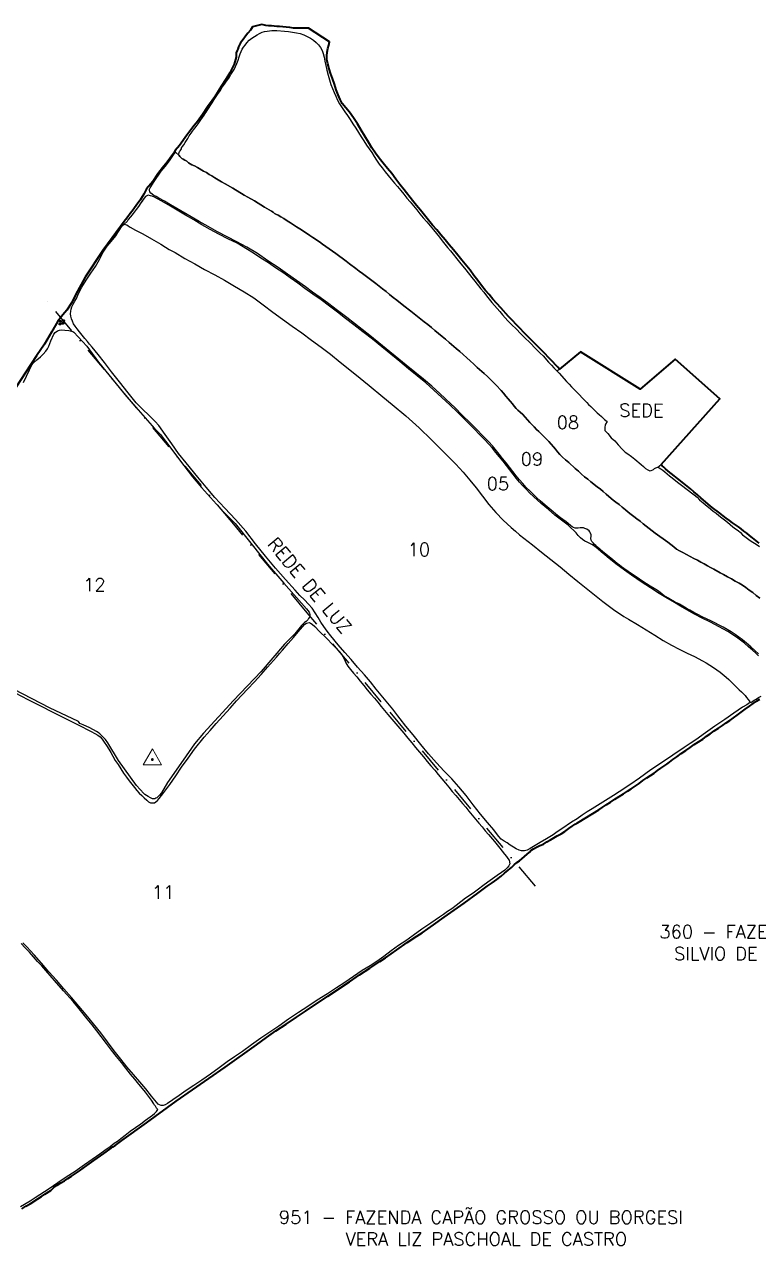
# Model space of a CAD drawing. Extents: x 730299 to 732399, y 7817094 to 7820064.
# Drawn here: x 731101 to 731830, y 7818107 to 7819321 of the extents above; entities that cross this region are included whole.
import ezdxf

# ---------------------------------------------------------------- set-up
doc = ezdxf.new("R2010")
doc.units = 0
doc.header["$MEASUREMENT"] = 0
doc.linetypes.add('CONTINUO', pattern=[0])
doc.linetypes.add('DASHDOT', pattern=[1, 0.5, -0.25, 0, -0.25])
doc.layers.add('0114000352', color=1, linetype='Continuous', lineweight=40)
for name, color, linetype in [('0114000352002', 5, 'Continuous'), ('0114000352005', 5, 'Continuous'), ('0114000352008', 5, 'Continuous'), ('0114000352009', 5, 'Continuous'), ('0114000352010', 5, 'Continuous'), ('0114000352011', 5, 'Continuous'), ('0114000352012', 5, 'Continuous'), ('CONFRONTANTES', 7, 'Continuous'), ('H-ÁRVORE', 94, 'Continuous'), ('REDE_DE_LUZ', 6, 'DASHDOT'), ('SEDE', 7, 'Continuous'), ('TEXTO', 7, 'Continuous')]:
    doc.layers.add(name, color=color, linetype=linetype)
doc.styles.add('SIMPLEX', font='simplex', dxfattribs={"height": 0.2})

# ---------------------------------------------------------------- blocks, each defined once
blk = doc.blocks.new('ÁRVORE')
at = {"layer": 'H-ÁRVORE', "linetype": 'CONTINUO'}
blk.add_polyline3d([(737194.5, 7797022.1, 0), (737193.8, 7797021.5, 0), (737192.9, 7797021.4, 0), (737192.2, 7797021.6, 0), (737191.8, 7797022.1, 0), (737191.6, 7797022.6, 0), (737191.5, 7797023.4, 0), (737191.8, 7797023.8, 0), (737192, 7797024.2, 0), (737192.6, 7797024.5, 0), (737192.2, 7797024.7, 0), (737191.9, 7797024.9, 0), (737191.5, 7797025.5, 0), (737191.5, 7797026.2, 0), (737191.7, 7797027, 0), (737192, 7797027.3, 0), (737192.5, 7797027.6, 0), (737193.1, 7797027.7, 0), (737193.6, 7797027.6, 0), (737193.9, 7797027.4, 0), (737194.3, 7797027.1, 0), (737194.4, 7797027.7, 0), (737194.5, 7797028, 0), (737194.8, 7797028.4, 0), (737195.2, 7797028.5, 0), (737195.6, 7797028.7, 0), (737196.1, 7797028.8, 0), (737196.6, 7797028.7, 0), (737196.9, 7797028.5, 0), (737197.2, 7797028.2, 0), (737197.4, 7797027.8, 0), (737197.5, 7797027.2, 0), (737197.3, 7797026.3, 0), (737197.9, 7797026.3, 0), (737198.5, 7797026.2, 0), (737199, 7797025.8, 0), (737199.3, 7797025.5, 0), (737199.3, 7797024.2, 0), (737199, 7797023.6, 0), (737198.6, 7797023.3, 0), (737198, 7797023.1, 0), (737197.4, 7797023.1, 0), (737197.7, 7797022, 0), (737197.6, 7797021.5, 0), (737197.2, 7797021, 0), (737196.8, 7797020.7, 0), (737196.3, 7797020.5, 0), (737195.8, 7797020.6, 0), (737195.4, 7797020.7, 0), (737194.9, 7797021.1, 0), (737194.6, 7797021.5, 0), (737194.5, 7797022.2, 0)], dxfattribs=at)

msp = doc.modelspace()

# ---------------------------------------------------------------- linework, layer by layer
at = {"layer": '0114000352'}
for points in [[(731830.3, 7818805.2), (731826.9, 7818807.7), (731823.8, 7818810.3), (731820.8, 7818812.8), (731817.9, 7818815.1), (731815, 7818817.2), (731812.3, 7818819.3), (731809.8, 7818821.3), (731803.8, 7818825.5), (731800.8, 7818827.7), (731797.6, 7818829.9), (731794.6, 7818832.3), (731791.2, 7818834.9), (731783.7, 7818840.7), (731779.8, 7818843.8), (731772.5, 7818850.1), (731769, 7818853.2), (731765.5, 7818856.2), (731762, 7818859), (731758.7, 7818861.7), (731755.5, 7818864.3), (731749.1, 7818869.4), (731745.8, 7818872.1), (731739.9, 7818876.7), (731737.4, 7818878.9), (731735.5, 7818880.6), (731734, 7818881.9), (731733, 7818883.2), (731791.3, 7818948.5), (731747, 7818988.2), (731712, 7818958.2), (731652.7, 7818995.2), (731632.1, 7818978.2), (731630.3, 7818980.1), (731623, 7818987.8), (731615.5, 7818995.6), (731611.7, 7818999.4), (731607.9, 7819003.2), (731600.3, 7819010.8), (731596.6, 7819014.6), (731592.9, 7819018.6), (731589.1, 7819022.5), (731585.2, 7819026.5), (731581.4, 7819030.6), (731573.7, 7819039), (731569.7, 7819043.3), (731565.7, 7819047.7), (731562, 7819052.2), (731558.3, 7819056.7), (731554.5, 7819061.3), (731550.8, 7819066.2), (731547, 7819071.3), (731543.1, 7819076.4), (731535, 7819086.5), (731530.9, 7819091.5), (731526.6, 7819096.6), (731522.4, 7819101.6), (731518.4, 7819106.7), (731514.2, 7819111.6), (731510.1, 7819116.5), (731506, 7819121.3), (731501.8, 7819126.2), (731497.8, 7819131.3), (731493.8, 7819136.1), (731489.8, 7819140.9), (731486, 7819145.9), (731477.7, 7819156.5), (731473.5, 7819161.8), (731469.4, 7819167.1), (731465.3, 7819172.5), (731461, 7819177.7), (731456.9, 7819182.8), (731452.9, 7819187.9), (731449.1, 7819192.9), (731445.7, 7819198), (731442.2, 7819203.6), (731438.6, 7819209.7), (731435, 7819215.8), (731431.2, 7819221.9), (731427.4, 7819227.8), (731423.5, 7819233.5), (731416.2, 7819242.3), (731414.1, 7819246.3), (731412.2, 7819250.8), (731410.2, 7819255.8), (731408.4, 7819261.4), (731406.5, 7819267.1), (731404.6, 7819272.2), (731403.2, 7819276.7), (731401.8, 7819281.6), (731401, 7819286), (731400.9, 7819289.7), (731401.1, 7819293.1), (731401.9, 7819296.8), (731402.8, 7819300.1), (731403.6, 7819303.3), (731382.7, 7819317), (731378.7, 7819316.9), (731374.9, 7819316.9), (731367.8, 7819317.2), (731364.2, 7819317.6), (731360.6, 7819318), (731357.1, 7819318.3), (731353.9, 7819318.6), (731351.1, 7819318.8), (731348.7, 7819318.9), (731346.1, 7819319.2), (731342.9, 7819319.4), (731340.4, 7819319.6), (731336.4, 7819320.8), (731327, 7819318.2), (731325.1, 7819315.1), (731322.5, 7819312.2), (731320.1, 7819309.1), (731317.7, 7819305.9), (731315.3, 7819302.3), (731313.1, 7819298.6), (731312.5, 7819296.1), (731311.7, 7819294.9), (731310.9, 7819292.6), (731310.8, 7819288.2), (731310.3, 7819285.8), (731308.9, 7819281.2), (731307.3, 7819277.9), (731304.6, 7819272.6), (731300.8, 7819266.6), (731295.8, 7819258.9), (731289.5, 7819248.9), (731286.9, 7819245.1), (731282.4, 7819238.7), (731277.4, 7819231.1), (731272.5, 7819224.2), (731267.8, 7819218.5), (731264.7, 7819214.5), (731261.8, 7819210.7), (731254.4, 7819200.5), (731250.1, 7819195.6), (731248.5, 7819192.3), (731245, 7819187.6), (731241, 7819182.3), (731237.3, 7819177.8), (731235.2, 7819175.2), (731233, 7819172.3), (731228, 7819164.5), (731221.8, 7819157.3), (731220.5, 7819154.8), (731219.1, 7819152.2), (731217.4, 7819149.3), (731215.4, 7819146.1), (731213.3, 7819143.1), (731209.9, 7819138.5), (731207.5, 7819135.3), (731205.6, 7819132.8), (731203.3, 7819129.6), (731198.6, 7819123.4), (731196, 7819120), (731178.3, 7819096), (731161, 7819069.5), (731151.2, 7819052), (731147.6, 7819044.2), (731142.6, 7819036.6), (731138.7, 7819032.1), (731133.7, 7819025.9), (731127.5, 7819014.8), (731120.5, 7819003), (731112.4, 7818991.5), (731086.4, 7818951.4)], [(731097.9, 7818143.4), (731101.9, 7818146.2), (731106.2, 7818148.6), (731113.9, 7818153.5), (731117.4, 7818155.9), (731120.7, 7818158.1), (731126.6, 7818161.9), (731129.7, 7818164.6), (731133.1, 7818167.2), (731136.7, 7818169.2), (731140.3, 7818171.3), (731143.7, 7818173.6), (731147.3, 7818176.1), (731155.1, 7818181.3), (731162.4, 7818186.7), (731169.4, 7818191.7), (731179.5, 7818198.5), (731185.4, 7818202.9), (731188.3, 7818205), (731190.8, 7818206.6), (731197.2, 7818211.5), (731221.8, 7818229), (731251.4, 7818250.6), (731300, 7818284.3), (731331, 7818306.5), (731341, 7818313.7), (731350.1, 7818320.3), (731360.6, 7818327.1), (731370.9, 7818333.9), (731379.8, 7818340), (731401.9, 7818354.9), (731423.4, 7818369.3), (731433.4, 7818376.1), (731443.5, 7818382.6), (731453.5, 7818389.3), (731459.3, 7818393.1), (731470.5, 7818401.1), (731480.8, 7818408.4), (731490.2, 7818414.5), (731495.5, 7818418), (731506.8, 7818425.8), (731517.3, 7818433.4), (731537.2, 7818447.2), (731550.8, 7818457.2), (731560, 7818464.2), (731565, 7818467.7), (731569.6, 7818471), (731573.9, 7818474.3), (731577.5, 7818477.2), (731580.9, 7818480), (731584.3, 7818482.9), (731587.1, 7818485.5), (731589.7, 7818487.8), (731592.1, 7818489.4), (731592.1, 7818489.4), (731602.2, 7818498.1), (731602.2, 7818498.1), (731603.6, 7818499.6), (731606.1, 7818501.3), (731609.2, 7818502.9), (731612.4, 7818504.6), (731616, 7818506.1), (731619.5, 7818508.2), (731622.9, 7818510.2), (731626.4, 7818512.3), (731629.8, 7818514.2), (731633.5, 7818516.2), (731637.4, 7818518.7), (731641.1, 7818521.4), (731644.6, 7818523.9), (731647.7, 7818525.8), (731649.8, 7818527.2), (731651.5, 7818528.2), (731671.1, 7818540.2), (731674.2, 7818542.4), (731678.2, 7818545), (731682.5, 7818547.8), (731686.9, 7818550.7), (731691.2, 7818553.4), (731695.4, 7818556), (731699.4, 7818558.6), (731703.3, 7818561.1), (731707.1, 7818563.6), (731711, 7818566.2), (731714.9, 7818569.1), (731718.8, 7818571.8), (731722.5, 7818574.3), (731726, 7818576.7), (731729.4, 7818579.2), (731732.7, 7818581.5), (731735.7, 7818583.4), (731738.5, 7818585.5), (731741.4, 7818587.6), (731744.7, 7818590.1), (731748.5, 7818592.9), (731752.9, 7818596), (731757.3, 7818599.2), (731761.6, 7818602.2), (731765.8, 7818605.2), (731770, 7818607.8), (731774.2, 7818610.4), (731778, 7818613.2), (731781.7, 7818615.8), (731785.7, 7818618.5), (731789.9, 7818621.3), (731793.9, 7818624), (731797.5, 7818626.5), (731801.2, 7818628.9), (731804.9, 7818631.5), (731808.5, 7818634.2), (731812.4, 7818637.1), (731816.5, 7818640.1), (731820.6, 7818643.1), (731824.3, 7818645.9), (731827.6, 7818648.2), (731830.9, 7818650.2)]]:
    msp.add_lwpolyline(points, dxfattribs=at)
at = {"layer": '0114000352002'}
msp.add_lwpolyline([(731096.8, 7818145.7), (731106.4, 7818151.6), (731111.1, 7818154.7), (731115.8, 7818157.7), (731120.4, 7818160.7), (731125, 7818163.8), (731129.5, 7818166.8), (731133.7, 7818169.7), (731142.1, 7818175.2), (731150.9, 7818181.1), (731160.2, 7818187.5), (731175.5, 7818198.1), (731180.5, 7818201.8), (731185.6, 7818205.5), (731189.8, 7818208.7), (731192.9, 7818210.9), (731196.3, 7818213.4), (731200.5, 7818216.7), (731205.6, 7818220.6), (731211, 7818224.5), (731216.2, 7818228), (731220.9, 7818231.5), (731227.8, 7818236.5), (731229.7, 7818238.3), (731231.8, 7818240.4), (731232.9, 7818242.3), (731231.8, 7818243.7), (731230.6, 7818245.6), (731229.8, 7818246.6), (731229, 7818247.9), (731226.7, 7818251.5), (731220.8, 7818259.6), (731217.7, 7818263.2), (731214.1, 7818267.5), (731210.2, 7818272.3), (731206, 7818277.5), (731201.4, 7818283.2), (731196.9, 7818289), (731192, 7818295), (731187, 7818301.3), (731182.1, 7818307.7), (731172.5, 7818320.4), (731167.7, 7818326.4), (731163, 7818332.3), (731153.6, 7818343.9), (731148.9, 7818349.6), (731139.5, 7818360.3), (731130.5, 7818370.5), (731126, 7818375.5), (731121.7, 7818380.4), (731117.9, 7818385.2), (731113.6, 7818389.4), (731109.5, 7818394), (731105.5, 7818398.5), (731101.4, 7818402.9), (731097.4, 7818407.3)], dxfattribs=at)
at = {"layer": '0114000352005'}
msp.add_lwpolyline([(731829.8, 7818693.1), (731827, 7818695.8), (731823.6, 7818698.9), (731819.8, 7818702.1), (731815.8, 7818705.6), (731811.8, 7818708.8), (731807.7, 7818711.7), (731799.3, 7818717.4), (731790.6, 7818722.1), (731782, 7818726.6), (731773.6, 7818730.7), (731766, 7818734.6), (731758.4, 7818738.9), (731752.2, 7818742.6), (731746.1, 7818746.1), (731739.1, 7818750.3), (731731.1, 7818755.2), (731722.4, 7818760.6), (731714, 7818765.9), (731703.4, 7818773.2), (731696.5, 7818778.2), (731689.1, 7818783.6), (731681.2, 7818790), (731677.1, 7818793.5), (731673.3, 7818796.7), (731669.9, 7818799.5), (731667.2, 7818801.8), (731664.6, 7818803.5), (731662.1, 7818804.9), (731659.6, 7818806.2), (731657.2, 7818807.3), (731654.8, 7818808.7), (731652.7, 7818810.6), (731650.5, 7818812.8), (731648.4, 7818815.3), (731646.1, 7818817.9), (731643.4, 7818820.5), (731640.6, 7818823), (731634.1, 7818828.1), (731627.4, 7818833.1), (731620.9, 7818838.6), (731617.4, 7818841.5), (731613.9, 7818844.5), (731610.1, 7818847.8), (731606.2, 7818851.4), (731602.6, 7818855), (731599.1, 7818858.5), (731595.7, 7818862.1), (731592.3, 7818865.8), (731589.1, 7818869.7), (731585.8, 7818873.7), (731582.5, 7818877.9), (731579.2, 7818882.2), (731575.9, 7818886.6), (731572.4, 7818891), (731568.9, 7818895.4), (731565.3, 7818899.6), (731561.7, 7818903.7), (731557.9, 7818907.7), (731553.9, 7818911.7), (731546.2, 7818919.9), (731538.3, 7818927.6), (731530.7, 7818935.2), (731523, 7818942.7), (731515.1, 7818950.1), (731507.3, 7818957.3), (731499.2, 7818964.4), (731490.7, 7818971.5), (731482, 7818978.5), (731473.3, 7818985.7), (731464.5, 7818993), (731455.5, 7819000.4), (731446.2, 7819007.9), (731436.7, 7819015.2), (731427.8, 7819022.2), (731419.4, 7819028.5), (731411.4, 7819034.6), (731403.5, 7819040.7), (731395.3, 7819046.9), (731387, 7819052.7), (731379.2, 7819058.2), (731372, 7819063.5), (731364.5, 7819069), (731357.1, 7819074.1), (731349.9, 7819078.8), (731343, 7819083.8), (731335.5, 7819088.5), (731328.2, 7819093.3), (731320.4, 7819098.2), (731311.7, 7819103.2), (731302.5, 7819107.8), (731293.6, 7819112.2), (731284.9, 7819116.8), (731276.8, 7819121.6), (731268.8, 7819126.5), (731260.5, 7819131.3), (731252.2, 7819136.3), (731244, 7819141.1), (731236.2, 7819145.5), (731229.8, 7819149), (731227.3, 7819150.2), (731225.8, 7819150.4), (731223.5, 7819150.9), (731222, 7819150.5), (731220.7, 7819149.6), (731218.5, 7819146.9), (731217.4, 7819145.1), (731216.2, 7819143.3), (731213.7, 7819139.9), (731211.4, 7819136.8), (731208.6, 7819132.9), (731206, 7819129.5), (731203.7, 7819126.7), (731202.5, 7819125), (731199.5, 7819122.2), (731201, 7819122), (731202.3, 7819121.5), (731203.7, 7819120.6), (731205.7, 7819119.3), (731210.9, 7819116.3), (731218, 7819112.6), (731226.6, 7819107.8), (731236, 7819102.3), (731240.8, 7819099.5), (731244.4, 7819097), (731250.2, 7819093.9), (731259.9, 7819088.2), (731269.7, 7819082.7), (731279.5, 7819077.2), (731289.5, 7819071.7), (731299.4, 7819066.4), (731309.3, 7819060.7), (731318.8, 7819055), (731328.4, 7819048.9), (731337.8, 7819042), (731347.2, 7819034.8), (731356.7, 7819027.8), (731366.4, 7819020.9), (731375.9, 7819014.1), (731385.5, 7819007), (731395.1, 7818999.9), (731404.6, 7818992.9), (731414.2, 7818985.2), (731428.8, 7818973.5), (731442.9, 7818962), (731456.5, 7818950.7), (731465.7, 7818943.1), (731479.5, 7818931.7), (731492.6, 7818919.8), (731505, 7818907.7), (731517, 7818895.6), (731529, 7818883.6), (731536.3, 7818875.8), (731542.9, 7818867.9), (731549.2, 7818860.1), (731555.6, 7818851.9), (731561.9, 7818843.7), (731568.6, 7818835.7), (731576.1, 7818827.9), (731580, 7818824.3), (731584.1, 7818820.7), (731588.2, 7818817.1), (731592.3, 7818813.5), (731596.6, 7818810.1), (731605.1, 7818803.5), (731614, 7818796.3), (731623.3, 7818788.8), (731632.5, 7818781.5), (731641.4, 7818774.2), (731650.2, 7818767.2), (731658.6, 7818760.3), (731666.9, 7818753.7), (731674.9, 7818747.1), (731682.9, 7818741.1), (731687.1, 7818738.2), (731691.5, 7818735.3), (731696, 7818732.4), (731700.5, 7818729.6), (731709.5, 7818724.4), (731718.2, 7818719.1), (731726.7, 7818713.7), (731735.1, 7818708.5), (731743.1, 7818703.8), (731751, 7818699.7), (731758.9, 7818695.8), (731766.1, 7818692.5), (731773.9, 7818688.3), (731777.7, 7818686.1), (731781.4, 7818683.9), (731784.9, 7818681.6), (731788.3, 7818679.3), (731791.5, 7818677), (731797.5, 7818672), (731800.2, 7818669.5), (731802.8, 7818666.9), (731805.5, 7818664.3), (731808.1, 7818661.8), (731810.5, 7818659.4), (731812.6, 7818657.4), (731814.4, 7818655.6), (731816.3, 7818653.7), (731817.8, 7818651.7), (731819.3, 7818649.9), (731820.4, 7818648.6), (731821.1, 7818647.4), (731822, 7818646.9), (731823.9, 7818648.1), (731825.3, 7818649), (731827.2, 7818650.2), (731829.6, 7818651.6), (731832.2, 7818653.2)], dxfattribs=at)
at = {"layer": '0114000352008'}
msp.add_lwpolyline([(731831.1, 7818750.6), (731827.4, 7818753.3), (731823.9, 7818756), (731820.4, 7818758.6), (731817, 7818761.2), (731813.7, 7818763.4), (731810.3, 7818765.4), (731806.6, 7818767.5), (731802.7, 7818769.7), (731798.7, 7818771.8), (731795, 7818773.9), (731791.5, 7818775.8), (731785.2, 7818779.4), (731782.1, 7818781), (731778.9, 7818782.6), (731775.6, 7818784.5), (731772.2, 7818786.3), (731768.9, 7818788.1), (731765.4, 7818790), (731758.2, 7818793.9), (731754.6, 7818795.9), (731751.2, 7818797.6), (731748.2, 7818799.3), (731745.4, 7818801.4), (731742.5, 7818803.7), (731739.5, 7818806.2), (731727.1, 7818815.2), (731724.1, 7818817.5), (731721.1, 7818819.7), (731718.1, 7818822), (731715, 7818824.5), (731712, 7818826.9), (731708.8, 7818829.4), (731705.8, 7818831.8), (731703.1, 7818833.7), (731700.3, 7818835.9), (731697.4, 7818838.4), (731694.2, 7818840.9), (731691.1, 7818843.5), (731688.1, 7818845.9), (731685.3, 7818848), (731680.9, 7818851.7), (731678.2, 7818854), (731675.5, 7818856.5), (731672.6, 7818858.8), (731669.4, 7818861.1), (731663.1, 7818866.2), (731660, 7818868.7), (731656.8, 7818871.2), (731653.9, 7818873.7), (731650.9, 7818876.6), (731647.6, 7818879.5), (731641.1, 7818885.2), (731638, 7818888), (731635, 7818890.8), (731632.3, 7818893.4), (731630, 7818896), (731628, 7818898.5), (731626, 7818900.9), (731623.8, 7818903.4), (731621.3, 7818906.1), (731618.7, 7818908.7), (731616.3, 7818911.2), (731613.9, 7818913.7), (731611.6, 7818916.1), (731609.3, 7818918.3), (731606.9, 7818920.7), (731604.7, 7818922.8), (731602.5, 7818925), (731600.3, 7818927.7), (731598, 7818930.4), (731595.4, 7818932.9), (731592.9, 7818935.3), (731590.7, 7818937.3), (731588.8, 7818939.1), (731587.1, 7818941.3), (731585.3, 7818943.8), (731583.1, 7818946.3), (731580.9, 7818948.7), (731578.7, 7818951.4), (731576.4, 7818954.1), (731574, 7818956.9), (731569, 7818962.2), (731566.4, 7818965), (731563.6, 7818967.8), (731560.6, 7818970.8), (731557.3, 7818973.8), (731550.3, 7818979.9), (731546.9, 7818983.1), (731543.4, 7818986.3), (731533, 7818995.6), (731529.5, 7818998.6), (731522.5, 7819004.7), (731518.9, 7819007.8), (731515.3, 7819010.7), (731511.7, 7819013.7), (731508.2, 7819016.7), (731504.7, 7819019.5), (731501.1, 7819022.4), (731497.6, 7819025.2), (731494.3, 7819027.9), (731491, 7819030.4), (731487.8, 7819033), (731484.4, 7819035.7), (731477.5, 7819041.1), (731470.5, 7819046.6), (731466.7, 7819049.4), (731463.2, 7819052.4), (731459.7, 7819055.2), (731456.2, 7819057.9), (731452.8, 7819060.5), (731449.4, 7819063.1), (731442.8, 7819068.2), (731436.3, 7819073.1), (731433.1, 7819075.5), (731429.8, 7819078), (731423.4, 7819082.8), (731420, 7819085.4), (731409.8, 7819093), (731406.4, 7819095.4), (731403.1, 7819097.8), (731399.8, 7819100.1), (731396.6, 7819102.2), (731393.5, 7819104.5), (731387.1, 7819108.9), (731383.9, 7819111.1), (731380.7, 7819113.3), (731374.2, 7819117.5), (731370.9, 7819119.5), (731364.7, 7819123.6), (731361.4, 7819125.6), (731358.2, 7819127.7), (731355.2, 7819129.6), (731352.4, 7819131.2), (731350.1, 7819132.2), (731348.9, 7819132.9), (731347.6, 7819134), (731346, 7819135.3), (731339.1, 7819139.1), (731329, 7819145.4), (731322.4, 7819149.1), (731318.9, 7819151.2), (731307.4, 7819158), (731299.8, 7819162.3), (731296.2, 7819164.4), (731289.7, 7819168.4), (731286.8, 7819170.1), (731284, 7819171.7), (731281.3, 7819173.5), (731278.4, 7819175), (731272.5, 7819178.5), (731269.5, 7819180.1), (731266.8, 7819181.1), (731263.4, 7819183.3), (731261.7, 7819185), (731259.8, 7819186), (731258.2, 7819186.9), (731256.8, 7819187.5), (731255.8, 7819188.4), (731254.8, 7819189.4), (731254.1, 7819190.5), (731253.9, 7819191.8), (731254.2, 7819193.3), (731254.6, 7819194.3), (731255.2, 7819195.1), (731256.4, 7819197.1), (731256.7, 7819198), (731257.7, 7819199.4), (731258.7, 7819201.2), (731260.2, 7819203.4), (731261.5, 7819205.5), (731262.7, 7819207.5), (731264.2, 7819209.9), (731266.1, 7819212.7), (731267.5, 7819214.7), (731268.5, 7819215.9), (731271, 7819219.3), (731273.2, 7819222.1), (731274.3, 7819224), (731275.2, 7819224.8), (731277.5, 7819228.3), (731279.2, 7819230.6), (731280.2, 7819232.3), (731281, 7819233.5), (731282.8, 7819236.2), (731287.1, 7819242.8), (731289.1, 7819246), (731291.1, 7819249), (731293.1, 7819252), (731295.2, 7819255), (731296.4, 7819257.4), (731299.4, 7819261.3), (731301.4, 7819264.3), (731303.5, 7819267.4), (731305.5, 7819271), (731308.9, 7819275.8), (731310.3, 7819278.8), (731311.6, 7819282), (731312.8, 7819285.3), (731313.9, 7819288.4), (731314.8, 7819291.5), (731315.7, 7819294), (731316.8, 7819296), (731318.2, 7819298), (731319.7, 7819300.2), (731321.6, 7819302.6), (731323.9, 7819305), (731326.3, 7819307.1), (731329.1, 7819308.9), (731331.6, 7819310.5), (731334.1, 7819311.8), (731336.5, 7819313), (731339, 7819313.8), (731341.5, 7819314.2), (731344.1, 7819314.5), (731346.2, 7819314.7), (731347.7, 7819314.7), (731349.9, 7819314.7), (731351.1, 7819314.7), (731358.9, 7819314.1), (731362.8, 7819313.7), (731366.7, 7819313.1), (731370.6, 7819312.5), (731374.4, 7819311.7), (731378.1, 7819310.3), (731381.5, 7819308.7), (731384.7, 7819307), (731387.6, 7819305.1), (731390.3, 7819302.9), (731392.7, 7819300.4), (731394.6, 7819297.8), (731396.3, 7819295), (731397.4, 7819291.8), (731398.1, 7819288.2), (731398.8, 7819284.4), (731399.8, 7819280), (731401, 7819275.2), (731402.3, 7819270.3), (731403.6, 7819265.6), (731405, 7819261.2), (731406.5, 7819257.1), (731408.2, 7819253.1), (731409.8, 7819249.3), (731411.5, 7819245.5), (731413.6, 7819241.7), (731416.1, 7819237.8), (731418.7, 7819233.9), (731421.5, 7819230.1), (731424.1, 7819226.1), (731426.8, 7819221.9), (731429.7, 7819217.8), (731432.2, 7819213.4), (731434.9, 7819209.1), (731437.6, 7819204.9), (731440.3, 7819200.8), (731443, 7819197), (731445.6, 7819193.3), (731447.9, 7819189.5), (731450.3, 7819185.8), (731453, 7819182), (731455.9, 7819178.3), (731458.9, 7819174.4), (731464.9, 7819166.9), (731468, 7819163.1), (731471.2, 7819159.5), (731474.3, 7819155.8), (731477.4, 7819151.9), (731480.5, 7819148.2), (731483.8, 7819144.4), (731487, 7819140.6), (731490.2, 7819136.6), (731493.4, 7819132.5), (731496.7, 7819128.5), (731500.1, 7819124.4), (731503.4, 7819120.5), (731506.7, 7819116.6), (731509.8, 7819112.8), (731512.7, 7819109.3), (731515.4, 7819105.8), (731518.2, 7819102.4), (731520.9, 7819099), (731523.6, 7819095.7), (731532.8, 7819084.6), (731539, 7819076.9), (731544.9, 7819069.1), (731548, 7819065.6), (731553.8, 7819058), (731556.7, 7819054.5), (731559.5, 7819051.1), (731562.1, 7819047.6), (731564.8, 7819044.3), (731567.4, 7819041.3), (731570.1, 7819038.3), (731572.8, 7819035.3), (731575.4, 7819032.2), (731578, 7819029.2), (731580.8, 7819026.2), (731583.7, 7819023.2), (731589.8, 7819017.2), (731592.7, 7819014.2), (731595.7, 7819011.3), (731598.6, 7819008.4), (731601.5, 7819005.6), (731604.2, 7819002.8), (731606.9, 7818999.9), (731609.8, 7818997), (731612.7, 7818994.1), (731615.6, 7818991.2), (731621.2, 7818985.2), (731623.9, 7818982.2), (731626.5, 7818979.3), (731629, 7818976.7), (731631.6, 7818974), (731639, 7818965.8), (731641.5, 7818963.1), (731644, 7818960.4), (731646.4, 7818958), (731648.8, 7818955.6), (731651.1, 7818953.2), (731655.3, 7818949), (731657.2, 7818947), (731659, 7818945.1), (731660.9, 7818943.1), (731663, 7818941), (731665.3, 7818938.7), (731667.5, 7818936.6), (731669.4, 7818934.8), (731671.3, 7818933.1), (731673.6, 7818930.9), (731675.6, 7818929), (731676.8, 7818928.2), (731679.3, 7818926.2), (731677.6, 7818923.6), (731677.4, 7818922.5), (731677, 7818920.3), (731677, 7818919.3), (731677.1, 7818917.2), (731680.1, 7818914.3), (731683.4, 7818909.9), (731687, 7818906.8), (731690.4, 7818903), (731694.2, 7818898.7), (731697.3, 7818895.7), (731699.7, 7818894.1), (731703.4, 7818891.2), (731706.9, 7818888.5), (731713.1, 7818883.2), (731715.3, 7818881.4), (731717.5, 7818879.5), (731719.7, 7818877.9), (731721.6, 7818877), (731723.1, 7818877.3), (731724.6, 7818878.2), (731725.4, 7818878.5), (731726.5, 7818879.3), (731727.8, 7818880.1), (731729.5, 7818880.8), (731730.9, 7818880.1), (731732.6, 7818879.1), (731734.5, 7818877.7), (731736.6, 7818876.1), (731738.9, 7818874.2), (731741.4, 7818872.2), (731744, 7818870), (731749.2, 7818865.8), (731751.9, 7818863.8), (731754.5, 7818861.7), (731757.3, 7818859.6), (731760.1, 7818857.4), (731763, 7818855.3), (731765.8, 7818853.1), (731768.6, 7818850.8), (731771.2, 7818848.3), (731776.6, 7818843.6), (731782, 7818839.3), (731784.7, 7818837.1), (731787.5, 7818834.9), (731790.2, 7818832.6), (731793.1, 7818830.4), (731795.9, 7818828.2), (731798.8, 7818825.9), (731801.6, 7818823.6), (731804.3, 7818821.4), (731806.9, 7818819.5), (731809.3, 7818817.6), (731811.6, 7818815.7), (731813.8, 7818813.6), (731816, 7818811.7), (731818.6, 7818809.8), (731821.2, 7818807.9), (731824.1, 7818806), (731827.2, 7818804), (731830.5, 7818802)], dxfattribs=at)
at = {"layer": '0114000352009'}
msp.add_lwpolyline([(731829.7, 7818695.2), (731825.9, 7818698.6), (731822, 7818702.1), (731817.7, 7818705.7), (731813.7, 7818709), (731810, 7818711.8), (731806.3, 7818714.4), (731802.5, 7818717), (731798.5, 7818719.3), (731794.5, 7818721.5), (731790.5, 7818723.7), (731786.4, 7818725.9), (731782.2, 7818728.1), (731777.9, 7818730), (731773.8, 7818732.1), (731769.5, 7818734.1), (731765.4, 7818736.3), (731761.5, 7818738.5), (731757.9, 7818740.7), (731754.5, 7818742.6), (731751.2, 7818744.4), (731746.1, 7818747), (731742.3, 7818749.3), (731740.3, 7818750.4), (731738, 7818751.8), (731735.7, 7818753.2), (731733.8, 7818754.6), (731731.9, 7818756.2), (731729.3, 7818758), (731725.9, 7818760.1), (731722.1, 7818762.3), (731718.4, 7818764.7), (731714.8, 7818767), (731711.4, 7818769.3), (731700.1, 7818776.9), (731697.9, 7818778.5), (731695.8, 7818780.1), (731693.6, 7818781.7), (731691.5, 7818783.3), (731689.3, 7818785.1), (731684.5, 7818789), (731675.1, 7818796.7), (731669.8, 7818801.3), (731668, 7818803), (731666.5, 7818804.3), (731665.3, 7818805.6), (731664.2, 7818806.7), (731663.5, 7818808.2), (731663.1, 7818809.7), (731663.4, 7818812), (731663.4, 7818813.6), (731662.7, 7818815.2), (731662.2, 7818816.4), (731661.5, 7818817.3), (731659.1, 7818819), (731657.3, 7818819.9), (731655.9, 7818820.4), (731654.3, 7818820.5), (731652.5, 7818820.4), (731650.5, 7818820.2), (731648.9, 7818820), (731647.4, 7818820.1), (731646, 7818820.6), (731644.5, 7818821.4), (731643, 7818822.6), (731638.5, 7818826.2), (731633, 7818830.4), (731628, 7818834.3), (731623.7, 7818837.9), (731617.9, 7818843), (731612.7, 7818847.3), (731609.4, 7818850.3), (731606, 7818853.6), (731602.6, 7818857.1), (731599, 7818860.6), (731595.6, 7818864.3), (731592.2, 7818868.2), (731588.8, 7818872.2), (731585.5, 7818876.4), (731582.2, 7818880.6), (731578.9, 7818884.9), (731575.5, 7818889.2), (731572.1, 7818893.6), (731565.3, 7818901.8), (731561.7, 7818905.8), (731558, 7818909.5), (731554.4, 7818913.3), (731550.8, 7818917.2), (731547, 7818921.1), (731543.2, 7818924.9), (731535.4, 7818932.5), (731527.9, 7818940), (731524.1, 7818943.6), (731513.1, 7818954), (731505.2, 7818961.3), (731496.8, 7818968.2), (731488.4, 7818975.2), (731479.6, 7818982.2), (731452.7, 7819004.4), (731443.7, 7819011.5), (731428.5, 7819023.5), (731420.7, 7819029.3), (731411.4, 7819036.4), (731402.8, 7819042.9), (731394.3, 7819049.2), (731386.6, 7819054.6), (731379.7, 7819059.9), (731370.9, 7819066.1), (731361.9, 7819072.5), (731352.5, 7819079.1), (731342.4, 7819085.9), (731332, 7819093), (731321.4, 7819099.4), (731311.4, 7819104.8), (731301.8, 7819109.6), (731292.2, 7819114.6), (731282.9, 7819119.8), (731274, 7819124.8), (731266.2, 7819129.6), (731251.9, 7819137.9), (731245.5, 7819141.6), (731239.5, 7819145), (731233.9, 7819148.2), (731231.4, 7819149.6), (731229.1, 7819150.8), (731227.3, 7819152), (731226, 7819153.1), (731225.1, 7819154.3), (731224.7, 7819155.9), (731224.9, 7819157.1), (731225.5, 7819158.5), (731229.5, 7819164.5), (731236.4, 7819174.8), (731240.2, 7819179.4), (731243.6, 7819183.8), (731245.3, 7819186.3), (731248.5, 7819191), (731250.7, 7819193.9), (731254.1, 7819190.5), (731254.8, 7819189.4), (731255.8, 7819188.4), (731256.8, 7819187.5), (731258.2, 7819186.9), (731259.8, 7819186), (731261.7, 7819185), (731263.4, 7819183.3), (731266.8, 7819181.1), (731269.5, 7819180.1), (731272.5, 7819178.5), (731278.4, 7819175), (731281.3, 7819173.5), (731284, 7819171.7), (731286.8, 7819170.1), (731289.7, 7819168.4), (731296.2, 7819164.4), (731299.8, 7819162.3), (731307.4, 7819158), (731318.9, 7819151.2), (731322.4, 7819149.1), (731329, 7819145.4), (731339.1, 7819139.1), (731346, 7819135.3), (731347.6, 7819134), (731348.9, 7819132.9), (731350.1, 7819132.2), (731352.4, 7819131.2), (731355.2, 7819129.6), (731358.2, 7819127.7), (731361.4, 7819125.6), (731364.7, 7819123.6), (731370.9, 7819119.5), (731374.2, 7819117.5), (731380.7, 7819113.3), (731383.9, 7819111.1), (731387.1, 7819108.9), (731393.5, 7819104.5), (731396.6, 7819102.2), (731399.8, 7819100.1), (731403.1, 7819097.8), (731406.4, 7819095.4), (731409.8, 7819093), (731420, 7819085.4), (731423.4, 7819082.8), (731429.8, 7819078), (731433.1, 7819075.5), (731436.3, 7819073.1), (731442.8, 7819068.2), (731449.4, 7819063.1), (731452.8, 7819060.5), (731456.2, 7819057.9), (731459.7, 7819055.2), (731463.2, 7819052.4), (731466.7, 7819049.4), (731470.5, 7819046.6), (731477.5, 7819041.1), (731484.4, 7819035.7), (731487.8, 7819033), (731491, 7819030.4), (731494.3, 7819027.9), (731497.6, 7819025.2), (731501.1, 7819022.4), (731504.7, 7819019.5), (731508.2, 7819016.7), (731511.7, 7819013.7), (731515.3, 7819010.7), (731518.9, 7819007.8), (731522.5, 7819004.7), (731529.5, 7818998.6), (731533, 7818995.6), (731543.4, 7818986.3), (731546.9, 7818983.1), (731550.3, 7818979.9), (731557.3, 7818973.8), (731560.6, 7818970.8), (731563.6, 7818967.8), (731566.4, 7818965), (731569, 7818962.2), (731574, 7818956.9), (731576.4, 7818954.1), (731578.7, 7818951.4), (731580.9, 7818948.7), (731583.1, 7818946.3), (731585.3, 7818943.8), (731587.1, 7818941.3), (731588.8, 7818939.1), (731590.7, 7818937.3), (731592.9, 7818935.3), (731595.4, 7818932.9), (731598, 7818930.4), (731600.3, 7818927.7), (731602.5, 7818925), (731604.7, 7818922.8), (731606.9, 7818920.7), (731609.3, 7818918.3), (731611.6, 7818916.1), (731613.9, 7818913.7), (731616.3, 7818911.2), (731618.7, 7818908.7), (731621.3, 7818906.1), (731623.8, 7818903.4), (731626, 7818900.9), (731628, 7818898.5), (731630, 7818896), (731632.3, 7818893.4), (731635, 7818890.8), (731638, 7818888), (731641.1, 7818885.2), (731647.6, 7818879.5), (731650.9, 7818876.6), (731653.9, 7818873.7), (731656.8, 7818871.2), (731660, 7818868.7), (731663.1, 7818866.2), (731669.4, 7818861.1), (731672.6, 7818858.8), (731675.5, 7818856.5), (731678.2, 7818854), (731680.9, 7818851.7), (731685.3, 7818848), (731688.1, 7818845.9), (731691.1, 7818843.5), (731694.2, 7818840.9), (731697.4, 7818838.4), (731700.3, 7818835.9), (731703.1, 7818833.7), (731705.8, 7818831.8), (731708.8, 7818829.4), (731712, 7818826.9), (731715, 7818824.5), (731718.1, 7818822), (731721.1, 7818819.7), (731724.1, 7818817.5), (731727.1, 7818815.2), (731739.5, 7818806.2), (731742.5, 7818803.7), (731745.4, 7818801.4), (731748.2, 7818799.3), (731751.2, 7818797.6), (731754.6, 7818795.9), (731758.2, 7818793.9), (731765.4, 7818790), (731768.9, 7818788.1), (731772.2, 7818786.3), (731775.6, 7818784.5), (731778.9, 7818782.6), (731782.1, 7818781), (731785.2, 7818779.4), (731791.5, 7818775.8), (731795, 7818773.9), (731798.7, 7818771.8), (731802.7, 7818769.7), (731806.6, 7818767.5), (731810.3, 7818765.4), (731813.7, 7818763.4), (731817, 7818761.2), (731820.4, 7818758.6), (731823.9, 7818756), (731827.4, 7818753.3), (731831.1, 7818750.6)], dxfattribs=at)
at = {"layer": '0114000352010'}
msp.add_lwpolyline([(731244.4, 7819097), (731250.2, 7819093.9), (731259.9, 7819088.2), (731269.7, 7819082.7), (731279.5, 7819077.2), (731289.5, 7819071.7), (731299.4, 7819066.4), (731309.3, 7819060.7), (731318.8, 7819055), (731328.4, 7819048.9), (731337.8, 7819042), (731347.2, 7819034.8), (731356.7, 7819027.8), (731366.4, 7819020.9), (731375.9, 7819014.1), (731385.5, 7819007), (731395.1, 7818999.9), (731404.6, 7818992.9), (731414.2, 7818985.2), (731428.8, 7818973.5), (731442.9, 7818962), (731456.5, 7818950.7), (731465.7, 7818943.1), (731479.5, 7818931.7), (731492.6, 7818919.8), (731505, 7818907.7), (731517, 7818895.6), (731529, 7818883.6), (731536.3, 7818875.8), (731542.9, 7818867.9), (731549.2, 7818860.1), (731555.6, 7818851.9), (731561.9, 7818843.7), (731568.6, 7818835.7), (731576.1, 7818827.9), (731580, 7818824.3), (731584.1, 7818820.7), (731588.2, 7818817.1), (731592.3, 7818813.5), (731596.6, 7818810.1), (731605.1, 7818803.5), (731614, 7818796.3), (731623.3, 7818788.8), (731632.5, 7818781.5), (731641.4, 7818774.2), (731650.2, 7818767.2), (731658.6, 7818760.3), (731666.9, 7818753.7), (731674.9, 7818747.1), (731682.9, 7818741.1), (731687.1, 7818738.2), (731691.5, 7818735.3), (731696, 7818732.4), (731700.5, 7818729.6), (731709.5, 7818724.4), (731718.2, 7818719.1), (731726.7, 7818713.7), (731735.1, 7818708.5), (731743.1, 7818703.8), (731751, 7818699.7), (731758.9, 7818695.8), (731766.1, 7818692.5), (731773.9, 7818688.3), (731777.7, 7818686.1), (731781.4, 7818683.9), (731784.9, 7818681.6), (731788.3, 7818679.3), (731791.5, 7818677), (731797.5, 7818672), (731800.2, 7818669.5), (731802.8, 7818666.9), (731805.5, 7818664.3), (731808.1, 7818661.8), (731810.5, 7818659.4), (731812.6, 7818657.4), (731814.4, 7818655.6), (731816.3, 7818653.7), (731817.8, 7818651.7), (731819.3, 7818649.9), (731820.4, 7818648.6), (731821.1, 7818647.4), (731820.8, 7818646.4), (731818.1, 7818644.5), (731813.8, 7818642), (731809.4, 7818639.3), (731805, 7818636.3), (731796.2, 7818630), (731786.4, 7818623.4), (731777.1, 7818616.7), (731767.5, 7818609.8), (731761.8, 7818606.1), (731755.9, 7818602), (731744.6, 7818594.3), (731734.3, 7818587.4), (731722.6, 7818579.7), (731711.4, 7818571.5), (731701.7, 7818564.8), (731691.2, 7818558), (731685.7, 7818554.4), (731680.3, 7818551), (731669.7, 7818544.5), (731664.4, 7818541.2), (731659.5, 7818538), (731654.6, 7818534.7), (731649.4, 7818531.2), (731644, 7818527.7), (731634.2, 7818521.1), (731629.8, 7818518.1), (731625.8, 7818515.4), (731619.1, 7818511.4), (731612.7, 7818507.6), (731609.4, 7818505.7), (731606.1, 7818503.7), (731602.9, 7818501.7), (731600, 7818500.1), (731597.2, 7818499.3), (731594.4, 7818499.3), (731591.8, 7818500.1), (731589.1, 7818501.4), (731586.2, 7818503.1), (731583.1, 7818505.1), (731580, 7818507.2), (731576.9, 7818509), (731574, 7818511.1), (731571.6, 7818513.6), (731569.4, 7818516.7), (731566.8, 7818520.2), (731560.6, 7818527.4), (731553.5, 7818535.8), (731546.4, 7818545.2), (731539.2, 7818554.2), (731532.1, 7818563.1), (731524.9, 7818571), (731517.4, 7818578.6), (731509.9, 7818586.8), (731502, 7818595.8), (731494.1, 7818605.2), (731486.5, 7818614.7), (731479.4, 7818623.3), (731473.6, 7818630.7), (731471.5, 7818633.4), (731466.5, 7818640.2), (731449.8, 7818660.2), (731444.4, 7818667.4), (731438.2, 7818674.2), (731431.5, 7818682), (731425, 7818689.4), (731418.8, 7818696.4), (731412.1, 7818704.2), (731404.9, 7818713.1), (731401.2, 7818717.7), (731397.9, 7818722.3), (731394.9, 7818726.8), (731392.2, 7818731.4), (731389.3, 7818736), (731386.2, 7818740.4), (731382.6, 7818744.6), (731378.7, 7818748.7), (731374.2, 7818753.3), (731369.5, 7818758.3), (731359.7, 7818769), (731349.8, 7818780.3), (731339.9, 7818792.4), (731330, 7818804.6), (731320.4, 7818817), (731310.2, 7818828.7), (731299.7, 7818839.9), (731289.7, 7818850.4), (731280.9, 7818860.9), (731272.7, 7818870.9), (731261.2, 7818885.1), (731253.6, 7818894.4), (731246.9, 7818903.8), (731240.4, 7818913), (731233.9, 7818922), (731230.5, 7818926), (731226.9, 7818929.8), (731223, 7818933.3), (731219.2, 7818936.9), (731211.5, 7818944.7), (731203.5, 7818954.6), (731194.9, 7818965.6), (731187.1, 7818975.6), (731180.2, 7818984.7), (731173.9, 7818992.6), (731167.7, 7818999.9), (731165.3, 7819002.9), (731163.1, 7819005.7), (731160.6, 7819008.6), (731158, 7819011.9), (731155.3, 7819015.3), (731152.8, 7819018.3), (731150.9, 7819020.8), (731149.4, 7819023.3), (731148.2, 7819025.8), (731147.3, 7819028.2), (731146.7, 7819030.7), (731146.4, 7819033.2), (731146.5, 7819035.6), (731146.8, 7819037.9), (731147.6, 7819040.2), (731149, 7819042.8), (731150.7, 7819045.8), (731152.5, 7819049.1), (731154, 7819052.6), (731157.4, 7819059.6), (731161.7, 7819066.6), (731166.4, 7819073.4), (731171.1, 7819080.3), (731175.2, 7819087.2), (731178.9, 7819094.3), (731182.8, 7819100.4), (731186.7, 7819105), (731191.2, 7819110.6), (731193.4, 7819113.8), (731195.4, 7819116.8), (731197.1, 7819119.5), (731198.4, 7819121.2), (731199.5, 7819122.2), (731201, 7819122), (731202.3, 7819121.5), (731203.7, 7819120.6), (731205.7, 7819119.3), (731210.9, 7819116.3), (731218, 7819112.6), (731226.6, 7819107.8), (731236, 7819102.3), (731240.8, 7819099.5)], close=True, dxfattribs=at)
at = {"layer": '0114000352011'}
msp.add_lwpolyline([(731091.2, 7818656.3), (731104, 7818649.9), (731116.5, 7818643.6), (731128.9, 7818637.2), (731140.8, 7818631.3), (731146.5, 7818628.4), (731157.9, 7818622.6), (731162.8, 7818620.1), (731166.9, 7818618), (731170.4, 7818616.1), (731173.3, 7818614.4), (731175.6, 7818612.6), (731177.6, 7818610.3), (731179.8, 7818607.4), (731182.2, 7818604.1), (731184.4, 7818600.5), (731186.4, 7818597.1), (731188.5, 7818593.4), (731190.7, 7818589.3), (731193.5, 7818585), (731196.3, 7818580.7), (731199.1, 7818576.5), (731202, 7818572.6), (731204.7, 7818568.8), (731207.3, 7818565.5), (731209.7, 7818562.3), (731212.1, 7818559.2), (731214.5, 7818556.6), (731217.1, 7818554.2), (731219.6, 7818551.9), (731222, 7818549.8), (731223.9, 7818548.2), (731225.9, 7818547.1), (731227.9, 7818546.9), (731229.7, 7818547.2), (731231.2, 7818548), (731232.7, 7818549.3), (731234.4, 7818551.4), (731239, 7818557.4), (731244.9, 7818565.2), (731250.9, 7818574), (731256.7, 7818582.4), (731263.3, 7818591.5), (731269.3, 7818600.3), (731278.9, 7818612.3), (731284.9, 7818619.1), (731291, 7818625.9), (731297.8, 7818633.7), (731304.8, 7818641.2), (731311.3, 7818648.6), (731322.1, 7818659.9), (731329.1, 7818667.2), (731335.8, 7818674.5), (731342.1, 7818681.8), (731348, 7818688.6), (731350.8, 7818691.9), (731353.8, 7818695.4), (731356.7, 7818698.9), (731362.5, 7818705.5), (731367.8, 7818711.3), (731372.3, 7818716.9), (731377, 7818722.4), (731379, 7818724.5), (731380.6, 7818725.6), (731381.9, 7818726.1), (731383.2, 7818726.2), (731384.7, 7818725.8), (731386.2, 7818724.8), (731388.9, 7818722.2), (731393.6, 7818717.2), (731400.1, 7818710.9), (731407.2, 7818703.8), (731410.5, 7818700.4), (731413.2, 7818697.4), (731415.3, 7818694.9), (731416.9, 7818692.4), (731418.3, 7818689.4), (731419.7, 7818686.1), (731421.8, 7818682.8), (731424.5, 7818679.5), (731427.3, 7818676), (731430.6, 7818672.2), (731434, 7818668.1), (731437.5, 7818663.8), (731441.1, 7818659.5), (731444.7, 7818655.2), (731448.2, 7818651.1), (731451.6, 7818647), (731454.8, 7818642.9), (731458.2, 7818638.9), (731461.6, 7818634.7), (731465.3, 7818630.3), (731469.4, 7818625.7), (731473.4, 7818620.9), (731477.4, 7818616.2), (731481.3, 7818611.4), (731485.2, 7818606.7), (731489.1, 7818602), (731493, 7818597.4), (731496.8, 7818592.8), (731500.6, 7818588.3), (731504.3, 7818583.9), (731508, 7818579.5), (731511.6, 7818575.2), (731515.2, 7818570.8), (731518.7, 7818566.6), (731522.2, 7818562.5), (731525.5, 7818558.4), (731528.9, 7818554.3), (731532.3, 7818550.4), (731535.6, 7818546.5), (731538.8, 7818542.6), (731542, 7818538.7), (731545.3, 7818534.8), (731548.6, 7818530.9), (731551.9, 7818527), (731555.1, 7818523.1), (731558.3, 7818519.3), (731561.4, 7818515.5), (731567.4, 7818508.5), (731572.7, 7818502.1), (731575.1, 7818499), (731577.5, 7818496.1), (731579.3, 7818493.7), (731580.7, 7818491.8), (731581.9, 7818490), (731582.7, 7818486.5), (731581.7, 7818484.5), (731580, 7818482.3), (731577.7, 7818480.1), (731574.4, 7818477.7), (731570.2, 7818474.8), (731565.5, 7818471.5), (731560.7, 7818468.1), (731556, 7818464.6), (731551.6, 7818461.4), (731547.4, 7818458.4), (731543.2, 7818455.4), (731538.7, 7818452.2), (731534, 7818448.5), (731529.4, 7818444.9), (731524.9, 7818441.8), (731520.7, 7818438.9), (731516.8, 7818436.2), (731512.8, 7818433.4), (731504.3, 7818427.6), (731495.1, 7818421.4), (731486.5, 7818415.1), (731479.2, 7818409.8), (731472.2, 7818405.1), (731464.8, 7818399.8), (731457.5, 7818394.4), (731450.7, 7818389.4), (731444, 7818385.2), (731436.1, 7818380.3), (731427.5, 7818374.6), (731418.7, 7818368.6), (731410.5, 7818363.1), (731401.6, 7818357.3), (731391.4, 7818350.8), (731382, 7818344.7), (731372.7, 7818338.7), (731362.9, 7818331.9), (731353.2, 7818325.1), (731344.2, 7818319), (731335.5, 7818313.1), (731326, 7818306.4), (731317, 7818299.9), (731309.3, 7818294.5), (731302, 7818289.5), (731293.8, 7818283.6), (731285.2, 7818277.3), (731276.7, 7818271.4), (731268.8, 7818266.2), (731261.3, 7818261.1), (731254.1, 7818256.3), (731248.1, 7818252), (731242.8, 7818248.3), (731240.3, 7818246.9), (731238.2, 7818246.2), (731236.3, 7818246.3), (731234.8, 7818246.8), (731233.5, 7818247.6), (731231.6, 7818249.5), (731226.7, 7818255.6), (731221.2, 7818262.7), (731215.2, 7818269.7), (731208.8, 7818277.1), (731202.4, 7818284.7), (731196.3, 7818292.2), (731189.7, 7818300.6), (731183.1, 7818309.5), (731176.3, 7818318.5), (731169.3, 7818327.4), (731162, 7818336.4), (731154.5, 7818345.1), (731147.2, 7818353.7), (731139.8, 7818362.3), (731132.3, 7818370.7), (731124.8, 7818379.2), (731117.4, 7818387.6), (731110.3, 7818396.1), (731106.6, 7818400.1), (731102.8, 7818404), (731099.1, 7818407.8)], dxfattribs=at)
at = {"layer": '0114000352012'}
msp.add_lwpolyline([(731099.5, 7818964.7), (731105.5, 7818977.6), (731108, 7818982.4), (731109.6, 7818984.3), (731112.9, 7818987.5), (731116.6, 7818990.5), (731119.2, 7818993), (731121.7, 7818996.1), (731123.4, 7818998.2), (731124.7, 7819001), (731126.6, 7819006.3), (731129.7, 7819012.9), (731131.1, 7819014.7), (731133.3, 7819016.1), (731135.3, 7819016.9), (731137.8, 7819017.2), (731140.8, 7819017), (731144.5, 7819016.5), (731147.2, 7819016), (731148.6, 7819015.6), (731149.7, 7819015), (731162.4, 7819001), (731174, 7818985.1), (731201.9, 7818951.1), (731229.7, 7818919.2), (731235.8, 7818913.1), (731240.6, 7818906.4), (731259, 7818882.2), (731267.4, 7818871.2), (731276.4, 7818860.4), (731297.4, 7818837.2), (731309.8, 7818824.8), (731326.7, 7818803.6), (731342.1, 7818784.3), (731358.2, 7818765.3), (731380.8, 7818740), (731383.3, 7818736.6), (731383.8, 7818735.6), (731384, 7818734.4), (731383.9, 7818732.9), (731383.7, 7818731.6), (731382.8, 7818730.2), (731382.1, 7818729), (731380.4, 7818727.4), (731378.7, 7818726.3), (731377.1, 7818724.8), (731375.6, 7818723.4), (731369.1, 7818715.2), (731359, 7818704.8), (731335.6, 7818677.6), (731308.2, 7818648.8), (731278.4, 7818616.2), (731269.6, 7818605.6), (731258.2, 7818589.4), (731242.7, 7818567.4), (731236.7, 7818557), (731234.7, 7818554.6), (731232.7, 7818552.8), (731231.9, 7818552.1), (731231, 7818551.6), (731230.1, 7818551.2), (731229, 7818551.1), (731227.6, 7818551.2), (731225.9, 7818551.9), (731223.4, 7818553.4), (731220.1, 7818555.5), (731219.1, 7818556.3), (731211.9, 7818564.2), (731194, 7818589.3), (731183.4, 7818606.6), (731181.1, 7818610), (731178.2, 7818613.1), (731175.5, 7818615.5), (731173.8, 7818616.9), (731172.1, 7818618.1), (731165.5, 7818621.7), (731158.9, 7818624.6), (731155.6, 7818626), (731154.3, 7818627.9), (731125.5, 7818641.5), (731090.2, 7818659.7)], dxfattribs=at)
at = {"layer": 'REDE_DE_LUZ', "ltscale": 50, "elevation": 649.1}
msp.add_lwpolyline([(731608.1, 7818464.1), (731455, 7818647.5), (731381.4, 7818736), (731308.5, 7818824), (731121.5, 7819047.5)], dxfattribs=at)
at = {"layer": 'SEDE'}
msp.add_lwpolyline([(731629.7, 7818976), (731631.6, 7818974), (731639, 7818965.8), (731641.5, 7818963.1), (731644, 7818960.4), (731646.4, 7818958), (731648.8, 7818955.6), (731651.1, 7818953.2), (731655.3, 7818949), (731657.2, 7818947), (731659, 7818945.1), (731660.9, 7818943.1), (731663, 7818941), (731665.3, 7818938.7), (731667.5, 7818936.6), (731669.4, 7818934.8), (731671.3, 7818933.1), (731673.6, 7818930.9), (731675.6, 7818929), (731676.8, 7818928.2), (731679.3, 7818926.2), (731677.6, 7818923.6), (731677.4, 7818922.5), (731677, 7818920.3), (731677, 7818919.3), (731677.1, 7818917.2), (731680.1, 7818914.3), (731683.4, 7818909.9), (731687, 7818906.8), (731690.4, 7818903), (731694.2, 7818898.7), (731697.3, 7818895.7), (731699.7, 7818894.1), (731703.4, 7818891.2), (731706.9, 7818888.5), (731713.1, 7818883.2), (731715.3, 7818881.4), (731717.5, 7818879.5), (731719.7, 7818877.9), (731721.6, 7818877), (731723.1, 7818877.3), (731724.6, 7818878.2), (731725.4, 7818878.5), (731726.5, 7818879.3), (731727.8, 7818880.1), (731729.5, 7818880.8), (731733, 7818883.2), (731791.3, 7818948.5), (731747, 7818988.2), (731712, 7818958.2), (731652.7, 7818995.2), (731632.1, 7818978.2)], close=True, dxfattribs=at)
at = {"layer": 'TEXTO', "color": 7, "lineweight": 9, "flags": 128}
msp.add_lwpolyline([(731218.6, 7818584.9), (731236.7, 7818584.9), (731227.6, 7818600.6)], close=True, dxfattribs=at)
at = {"layer": 'TEXTO', "color": 7, "lineweight": 9, "const_width": 1.41, "flags": 128}
msp.add_lwpolyline([(731226.9, 7818590.1, -1), (731228.3, 7818590.1, -1)], format="xyb", close=True, dxfattribs=at)

# ---------------------------------------------------------------- block references
at = {"layer": 'H-ÁRVORE', "xscale": 0.2322383523642508, "yscale": 0.2322383523642508, "zscale": 0.2322383523642508}
for p in [(559930.8, 6008254.8), (559931.4, 6008257.5), (559933.9, 6008255.5), (559934.5, 6008258.1)]:
    msp.add_blockref('ÁRVORE', p, dxfattribs=at)

# ---------------------------------------------------------------- texts
at = {"layer": 'CONFRONTANTES', "color": 7, "linetype": 'Continuous', "style": 'SIMPLEX'}
for s, p in [('360 - FAZENDA CAPÃO OU BORGES', (731731.2, 7818412.4, 225.5)), ('SILVIO DE CASTRO CUNHA JUNIOR', (731745.8, 7818390.7, 225.5)), ('951 - FAZENDA CAPÃO GROSSO OU BORGESI', (731353.3, 7818128.7, 225.5)), ('VERA LIZ PASCHOAL DE CASTRO', (731419.5, 7818107, 225.5))]:
    msp.add_text(s, height=13, dxfattribs=at).set_placement(p)
at = {"layer": 'TEXTO', "color": 7, "linetype": 'ByBlock', "style": 'SIMPLEX'}
msp.add_text('SEDE', height=13, rotation=359.6574, dxfattribs=at).set_placement((731691.3, 7818930.7))
at = {"layer": 'TEXTO', "color": 7, "style": 'SIMPLEX'}
for s, p in [('08', (731629.2, 7818918.7)), ('09', (731593.5, 7818882.3)), ('05', (731559.7, 7818857.8, 635.3)), ('10', (731481.2, 7818792.4, 635.3)), ('12', (731158.9, 7818757.3)), ('11', (731227.2, 7818451.8))]:
    msp.add_text(s, height=13, dxfattribs=at).set_placement(p)
at = {"layer": 'TEXTO', "color": 6, "style": 'SIMPLEX'}
msp.add_text('REDE DE LUZ', height=13, rotation=309.827, dxfattribs=at).set_placement((731341.3, 7818803.9))

doc.saveas('drawing.dxf')
